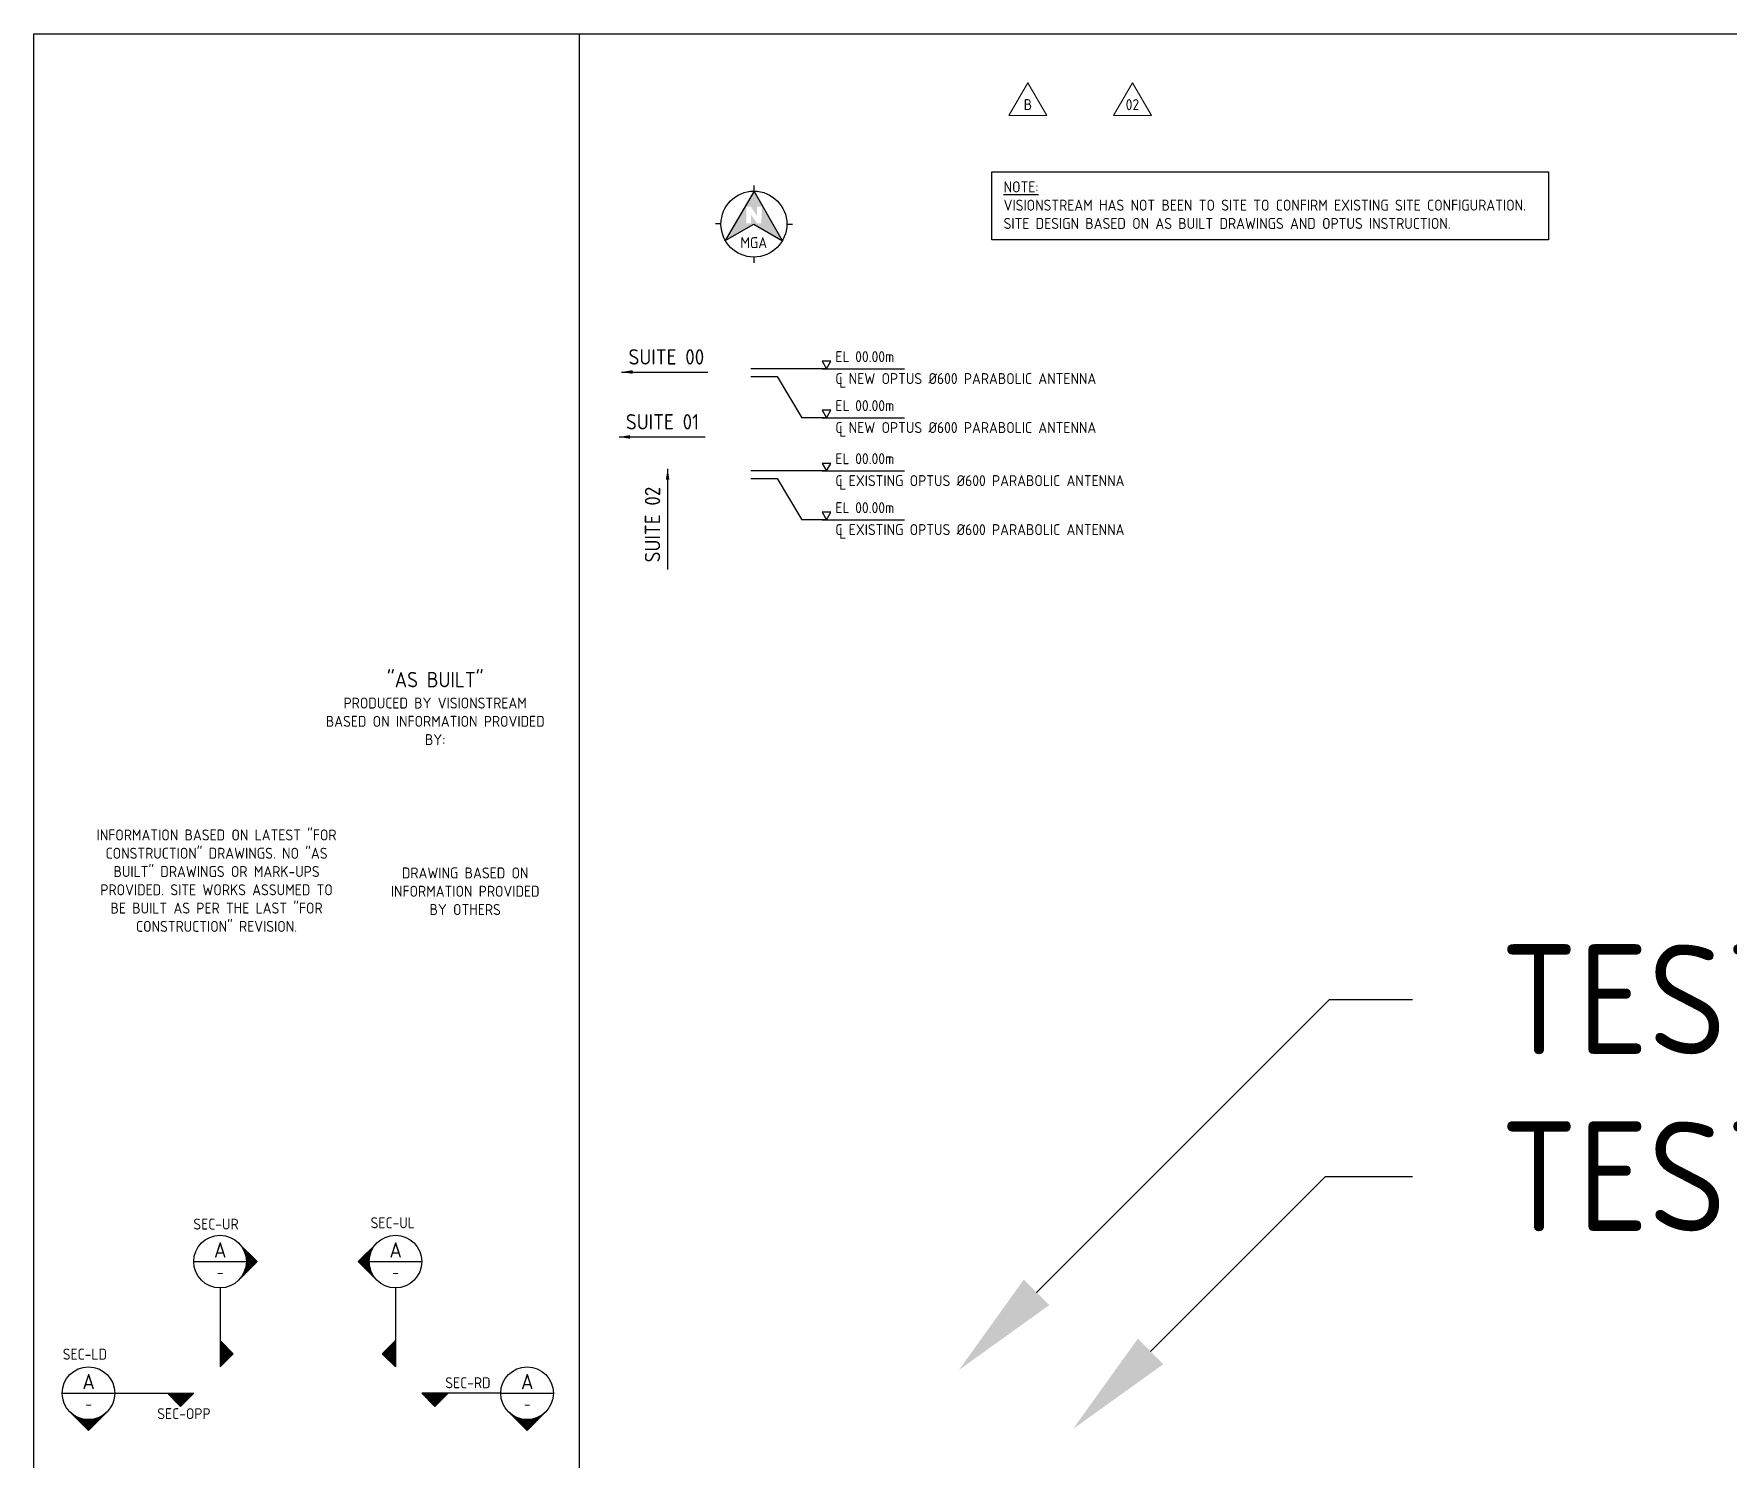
# Model space of a CAD drawing. Extents: x -408 to 1508121, y -29672 to 868845.
# Drawn here: x 1314805.8 to 1315192.1, y 208119 to 208443.8 of the extents above; entities that cross this region are included whole.
import ezdxf
from ezdxf import colors
from ezdxf.entities.mleader import LeaderData, LeaderLine
from ezdxf.enums import TextEntityAlignment as Align
from ezdxf.math import Vec2, Vec3

# ---------------------------------------------------------------- set-up
doc = ezdxf.new("R2010")
doc.units = 0
doc.header["$MEASUREMENT"] = 0
doc.layers.get('0').update_dxf_attribs({"lineweight": 25})
for name, color, linetype in [('Dims', 7, 'Continuous'), ('Misc Exist', 7, 'Continuous'), ('North', 7, 'Continuous'), ('Text 2.5', 2, 'Continuous')]:
    doc.layers.add(name, color=color, linetype=linetype)
doc.styles.add('ISOCP', font='isocp.shx')
doc.dimstyles.new('OPTUS', dxfattribs={"dimtxt": 2.5, "dimasz": 2.5, "dimexe": 1, "dimexo": 1.5, "dimgap": 1, "dimtad": 1, "dimdec": 0, "dimzin": 0, "dimdsep": 46, "dimtxsty": 'ISOCP', "dimcen": 0.09, "dimclrd": 7, "dimclre": 7, "dimclrt": 2, "dimaunit": 1, "dimadec": 0, "dimazin": 0, "dimtfac": 1, "dimtdec": 0, "dimtmove": 0, "dimatfit": 0, "dimfxl": 1, "dimtolj": 1, "dimtzin": 0, "dimlwd": -1, "dimlwe": -1, "dimarcsym": 0})

# ---------------------------------------------------------------- blocks, each defined once
blk = doc.blocks.new('NORTH')
at = {"layer": 'North', "linetype": 'Continuous'}
h = blk.add_hatch(color=7, dxfattribs=at)
h.paths.add_polyline_path([(0, 7.5), (-6.5, -3.75), (0, 0), (6.5, -3.75)])
h.paths.add_polyline_path([(-0.69, 3.94), (0.69, 1.89), (0.69, 3.94), (1.72, 3.94), (1.72, 0.15), (0.69, 0.15), (-0.69, 2.2), (-0.69, 0.15), (-1.72, 0.15), (-1.72, 3.94)], flags=16)
at = {"layer": 'North', "color": 7}
for p, q in [((0, 7.5), (0, 8.79)), ((-7.5, 0), (-8.79, 0)), ((7.5, 0), (8.79, 0)), ((0, -7.5), (0, -8.79))]:
    blk.add_line(p, q, dxfattribs=at)
at = {"layer": 'North', "color": 7, "linetype": 'Continuous'}
blk.add_lwpolyline([(0, 7.5), (-6.5, -3.75), (0, 0), (6.5, -3.75), (0, 7.5)], dxfattribs=at)
at = {"layer": 'North', "color": 4, "linetype": 'Continuous'}
blk.add_circle((0, 0), 7.5, dxfattribs=at)
at = {"layer": 'North', "color": 2, "linetype": 'Continuous', "style": 'ISOCP', "flags": 8}
blk.add_attdef('TAG', text='', height=2.5, dxfattribs=at).set_placement((0, -4.23), align=Align.MIDDLE)
blk = doc.blocks.new('ELEVATION NEW')
at = {"layer": 'Text 2.5', "lineweight": 30}
blk.add_line((422.42, 275.19), (441.2, 275.19), dxfattribs=at)
blk.add_lwpolyline([(423.4, 275.19), (424.37, 276.88), (422.42, 276.88)], close=True, dxfattribs=at)
blk.add_solid([(422.42, 276.88), (424.37, 276.88), (423.4, 275.19), (422.42, 276.88)], dxfattribs=at)
at = {"layer": 'Text 2.5', "lineweight": 30, "style": 'ISOCP', "flags": 4}
for tag, p in [('EL_OR_RL', (425.42, 276.69)), ('HEIGHT', (429.92, 276.69)), ('TEXT_LINE_1', (425.42, 271.69)), ('TEXT_LINE_2', (425.42, 268.19)), ('TEXT_LINE_3', (425.42, 264.69)), ('TEXT_LINE_4', (425.42, 261.19))]:
    blk.add_attdef(tag, p, '', height=2.5, dxfattribs=at)
blk = doc.blocks.new('A$C3E933CD8')
at = {"layer": 'Text 2.5', "lineweight": 18}
blk.add_lwpolyline([(0, 0), (-4.33, -7.5), (4.33, -7.5)], close=True, dxfattribs=at)
at = {"layer": 'Text 2.5', "lineweight": 18, "style": 'ISOCP', "flags": 4}
blk.add_attdef('REV_NO', text='', height=2.5, dxfattribs=at).set_placement((0, -5), align=Align.MIDDLE_CENTER)
blk = doc.blocks.new('AsBuiltStamp')
at = {"layer": 'Text 2.5', "insert": (23.44, -11.95), "char_height": 2.5, "width": 49.7578, "attachment_point": 5, "style": 'ISOCP'}
blk.add_mtext('{\\H1.4x;"AS BUILT"}\\PPRODUCED BY VISIONSTREAM BASED ON INFORMATION PROVIDED BY:', dxfattribs=at)
blk = doc.blocks.new('drawingBasedOn')
at = {"layer": 'Text 2.5', "insert": (18.76, -12.5), "char_height": 2.5, "width": 34.2454, "attachment_point": 5, "style": 'ISOCP'}
blk.add_mtext('DRAWING BASED ON INFORMATION PROVIDED BY OTHERS', dxfattribs=at)
blk = doc.blocks.new('infoBasedOn')
at = {"layer": 'Text 2.5', "insert": (32.5, -15), "char_height": 2.5, "width": 55.8053, "attachment_point": 5, "style": 'ISOCP'}
blk.add_mtext('INFORMATION BASED ON LATEST "FOR CONSTRUCTION" DRAWINGS. NO "AS BUILT" DRAWINGS OR MARK-UPS PROVIDED. SITE WORKS ASSUMED TO BE BUILT AS PER THE LAST "FOR CONSTRUCTION" REVISION.', dxfattribs=at)
blk = doc.blocks.new('*X98')
at = {"color": 0}
for p, q in [((11049, 30950), (11050, 30950)), ((11060, 30938), (11062, 30938)), ((11071, 30925), (11075, 30925)), ((11082, 30912), (11087, 30912)), ((11092, 30900), (11100, 30900)), ((11101, 30888), (11112, 30888)), ((11110, 30875), (11125, 30875)), ((11119, 30862), (11137, 30862)), ((11128, 30850), (11150, 30850)), ((11136, 30838), (11162, 30838)), ((11143, 30825), (11175, 30825)), ((11151, 30812), (11187, 30812)), ((11158, 30800), (11200, 30800)), ((11165, 30788), (11212, 30788)), ((11171, 30775), (11225, 30775)), ((11177, 30762), (11237, 30762)), ((11183, 30750), (11250, 30750)), ((11189, 30738), (11262, 30738)), ((11194, 30725), (11275, 30725)), ((11199, 30712), (11287, 30712)), ((11204, 30700), (11300, 30700)), ((11208, 30688), (11312, 30688)), ((11213, 30675), (11325, 30675)), ((11217, 30662), (11337, 30662)), ((11220, 30650), (11350, 30650)), ((11224, 30638), (11362, 30638)), ((11227, 30625), (11375, 30625)), ((11230, 30612), (11387, 30612)), ((11233, 30600), (11400, 30600)), ((11236, 30588), (11412, 30588)), ((11238, 30575), (11425, 30575)), ((11241, 30562), (11437, 30562)), ((11243, 30550), (11450, 30550)), ((11244, 30538), (11462, 30538)), ((11246, 30525), (11475, 30525)), ((11247, 30512), (11487, 30512)), ((11248, 30500), (11500, 30500)), ((11249, 30488), (11512, 30488)), ((11250, 30475), (11525, 30475)), ((11251, 30462), (11537, 30462)), ((11251, 30450), (11550, 30450)), ((11251, 30438), (11561, 30438)), ((11251, 30425), (11549, 30425)), ((11060, 29938), (11061, 29938)), ((11071, 29950), (11074, 29950)), ((11081, 29962), (11086, 29962)), ((11091, 29975), (11099, 29975)), ((11101, 29988), (11111, 29988)), ((11110, 30000), (11124, 30000)), ((11119, 30012), (11136, 30012)), ((11127, 30025), (11149, 30025)), ((11135, 30038), (11161, 30038)), ((11143, 30050), (11174, 30050)), ((11150, 30062), (11186, 30062)), ((11157, 30075), (11199, 30075)), ((11164, 30088), (11211, 30088)), ((11171, 30100), (11224, 30100)), ((11177, 30112), (11236, 30112)), ((11183, 30125), (11249, 30125)), ((11188, 30138), (11261, 30138)), ((11194, 30150), (11274, 30150)), ((11199, 30162), (11286, 30162)), ((11203, 30175), (11299, 30175)), ((11208, 30188), (11311, 30188)), ((11212, 30200), (11324, 30200)), ((11216, 30212), (11336, 30212)), ((11220, 30225), (11349, 30225)), ((11224, 30238), (11361, 30238)), ((11227, 30250), (11374, 30250)), ((11230, 30262), (11386, 30262)), ((11233, 30275), (11399, 30275)), ((11236, 30288), (11411, 30288)), ((11238, 30300), (11424, 30300)), ((11240, 30312), (11436, 30312)), ((11242, 30325), (11449, 30325)), ((11244, 30338), (11461, 30338)), ((11246, 30350), (11474, 30350)), ((11247, 30362), (11486, 30362)), ((11248, 30375), (11499, 30375)), ((11249, 30388), (11511, 30388)), ((11250, 30400), (11524, 30400)), ((11251, 30412), (11536, 30412)), ((11048, 29925), (11049, 29925))]:
    blk.add_line(p, q, dxfattribs=at)
blk = doc.blocks.new('sec-ur')
at = {"color": 2, "linetype": 'Continuous'}
for p, q in [((4.24, 16.24), (8.49, 12)), ((-6, 12), (6, 12)), ((4.24, 7.76), (8.49, 12)), ((0, 6), (0, 0))]:
    blk.add_line(p, q, dxfattribs=at)
blk.add_circle((0, 12), 6, dxfattribs=at)
at = {"color": 2, "linetype": 'Continuous', "xscale": -0.0079999980000025, "yscale": 0.0079999980000025, "zscale": 0.007999998000000001, "rotation": 180}
blk.add_blockref('*X98', (-84.01, 255.5), dxfattribs=at)
at = {"layer": 'Text 2.5', "color": 4, "style": 'ISOCP'}
blk.add_attdef('SECTIONMARK', text='', height=3.5, dxfattribs=at).set_placement((0.04, 14.66), align=Align.MIDDLE_CENTER)
at = {"layer": 'Text 2.5', "color": 7, "style": 'ISOCP'}
blk.add_attdef('REF', text='', height=2.5, dxfattribs=at).set_placement((0.04, 9.57), align=Align.MIDDLE_CENTER)
blk = doc.blocks.new('*X109')
at = {"color": 0}
for p, q in [((11049, 30950), (11050, 30950)), ((11060, 30938), (11062, 30938)), ((11071, 30925), (11075, 30925)), ((11082, 30912), (11087, 30912)), ((11092, 30900), (11100, 30900)), ((11101, 30888), (11112, 30888)), ((11110, 30875), (11125, 30875)), ((11119, 30862), (11137, 30862)), ((11128, 30850), (11150, 30850)), ((11136, 30838), (11162, 30838)), ((11143, 30825), (11175, 30825)), ((11151, 30812), (11187, 30812)), ((11158, 30800), (11200, 30800)), ((11165, 30788), (11212, 30788)), ((11171, 30775), (11225, 30775)), ((11177, 30762), (11237, 30762)), ((11183, 30750), (11250, 30750)), ((11189, 30738), (11262, 30738)), ((11194, 30725), (11275, 30725)), ((11199, 30712), (11287, 30712)), ((11204, 30700), (11300, 30700)), ((11208, 30688), (11312, 30688)), ((11213, 30675), (11325, 30675)), ((11217, 30662), (11337, 30662)), ((11220, 30650), (11350, 30650)), ((11224, 30638), (11362, 30638)), ((11227, 30625), (11375, 30625)), ((11230, 30612), (11387, 30612)), ((11233, 30600), (11400, 30600)), ((11236, 30588), (11412, 30588)), ((11238, 30575), (11425, 30575)), ((11241, 30562), (11437, 30562)), ((11243, 30550), (11450, 30550)), ((11244, 30538), (11462, 30538)), ((11246, 30525), (11475, 30525)), ((11247, 30512), (11487, 30512)), ((11248, 30500), (11500, 30500)), ((11249, 30488), (11512, 30488)), ((11250, 30475), (11525, 30475)), ((11251, 30462), (11537, 30462)), ((11251, 30450), (11550, 30450)), ((11251, 30438), (11561, 30438)), ((11251, 30425), (11549, 30425)), ((11060, 29938), (11061, 29938)), ((11071, 29950), (11074, 29950)), ((11081, 29962), (11086, 29962)), ((11091, 29975), (11099, 29975)), ((11101, 29988), (11111, 29988)), ((11110, 30000), (11124, 30000)), ((11119, 30012), (11136, 30012)), ((11127, 30025), (11149, 30025)), ((11135, 30038), (11161, 30038)), ((11143, 30050), (11174, 30050)), ((11150, 30062), (11186, 30062)), ((11157, 30075), (11199, 30075)), ((11164, 30088), (11211, 30088)), ((11171, 30100), (11224, 30100)), ((11177, 30112), (11236, 30112)), ((11183, 30125), (11249, 30125)), ((11188, 30138), (11261, 30138)), ((11194, 30150), (11274, 30150)), ((11199, 30162), (11286, 30162)), ((11203, 30175), (11299, 30175)), ((11208, 30188), (11311, 30188)), ((11212, 30200), (11324, 30200)), ((11216, 30212), (11336, 30212)), ((11220, 30225), (11349, 30225)), ((11224, 30238), (11361, 30238)), ((11227, 30250), (11374, 30250)), ((11230, 30262), (11386, 30262)), ((11233, 30275), (11399, 30275)), ((11236, 30288), (11411, 30288)), ((11238, 30300), (11424, 30300)), ((11240, 30312), (11436, 30312)), ((11242, 30325), (11449, 30325)), ((11244, 30338), (11461, 30338)), ((11246, 30350), (11474, 30350)), ((11247, 30362), (11486, 30362)), ((11248, 30375), (11499, 30375)), ((11249, 30388), (11511, 30388)), ((11250, 30400), (11524, 30400)), ((11251, 30412), (11536, 30412)), ((11048, 29925), (11049, 29925))]:
    blk.add_line(p, q, dxfattribs=at)
blk = doc.blocks.new('sec-ul')
at = {"color": 2, "linetype": 'Continuous'}
for p, q in [((-4.24, 16.24), (-8.49, 12)), ((-4.24, 7.76), (-8.49, 12)), ((-6, 12), (6, 12)), ((0, 6), (0, 0))]:
    blk.add_line(p, q, dxfattribs=at)
blk.add_circle((0, 12), 6, dxfattribs=at)
at = {"color": 2, "linetype": 'Continuous', "xscale": 0.0079999980000025, "yscale": 0.0079999980000025, "zscale": 0.0079999980000025, "rotation": 180}
blk.add_blockref('*X109', (84.01, 255.5), dxfattribs=at)
at = {"layer": 'Text 2.5', "color": 4, "style": 'ISOCP'}
blk.add_attdef('SECTIONMARK', text='', height=3.5, dxfattribs=at).set_placement((0.04, 14.66), align=Align.MIDDLE_CENTER)
at = {"layer": 'Text 2.5', "color": 7, "style": 'ISOCP'}
blk.add_attdef('REF', text='', height=2.5, dxfattribs=at).set_placement((0.04, 9.57), align=Align.MIDDLE_CENTER)
blk = doc.blocks.new('*X105')
at = {"color": 0}
for p, q in [((11049, 30950), (11050, 30950)), ((11060, 30938), (11062, 30938)), ((11071, 30925), (11075, 30925)), ((11082, 30912), (11087, 30912)), ((11092, 30900), (11100, 30900)), ((11101, 30888), (11112, 30888)), ((11110, 30875), (11125, 30875)), ((11119, 30862), (11137, 30862)), ((11128, 30850), (11150, 30850)), ((11136, 30838), (11162, 30838)), ((11143, 30825), (11175, 30825)), ((11151, 30812), (11187, 30812)), ((11158, 30800), (11200, 30800)), ((11165, 30788), (11212, 30788)), ((11171, 30775), (11225, 30775)), ((11177, 30762), (11237, 30762)), ((11183, 30750), (11250, 30750)), ((11189, 30738), (11262, 30738)), ((11194, 30725), (11275, 30725)), ((11199, 30712), (11287, 30712)), ((11204, 30700), (11300, 30700)), ((11208, 30688), (11312, 30688)), ((11213, 30675), (11325, 30675)), ((11217, 30662), (11337, 30662)), ((11220, 30650), (11350, 30650)), ((11224, 30638), (11362, 30638)), ((11227, 30625), (11375, 30625)), ((11230, 30612), (11387, 30612)), ((11233, 30600), (11400, 30600)), ((11236, 30588), (11412, 30588)), ((11238, 30575), (11425, 30575)), ((11241, 30562), (11437, 30562)), ((11243, 30550), (11450, 30550)), ((11244, 30538), (11462, 30538)), ((11246, 30525), (11475, 30525)), ((11247, 30512), (11487, 30512)), ((11248, 30500), (11500, 30500)), ((11249, 30488), (11512, 30488)), ((11250, 30475), (11525, 30475)), ((11251, 30462), (11537, 30462)), ((11251, 30450), (11550, 30450)), ((11251, 30438), (11561, 30438)), ((11251, 30425), (11549, 30425)), ((11060, 29938), (11061, 29938)), ((11071, 29950), (11074, 29950)), ((11081, 29962), (11086, 29962)), ((11091, 29975), (11099, 29975)), ((11101, 29988), (11111, 29988)), ((11110, 30000), (11124, 30000)), ((11119, 30012), (11136, 30012)), ((11127, 30025), (11149, 30025)), ((11135, 30038), (11161, 30038)), ((11143, 30050), (11174, 30050)), ((11150, 30062), (11186, 30062)), ((11157, 30075), (11199, 30075)), ((11164, 30088), (11211, 30088)), ((11171, 30100), (11224, 30100)), ((11177, 30112), (11236, 30112)), ((11183, 30125), (11249, 30125)), ((11188, 30138), (11261, 30138)), ((11194, 30150), (11274, 30150)), ((11199, 30162), (11286, 30162)), ((11203, 30175), (11299, 30175)), ((11208, 30188), (11311, 30188)), ((11212, 30200), (11324, 30200)), ((11216, 30212), (11336, 30212)), ((11220, 30225), (11349, 30225)), ((11224, 30238), (11361, 30238)), ((11227, 30250), (11374, 30250)), ((11230, 30262), (11386, 30262)), ((11233, 30275), (11399, 30275)), ((11236, 30288), (11411, 30288)), ((11238, 30300), (11424, 30300)), ((11240, 30312), (11436, 30312)), ((11242, 30325), (11449, 30325)), ((11244, 30338), (11461, 30338)), ((11246, 30350), (11474, 30350)), ((11247, 30362), (11486, 30362)), ((11248, 30375), (11499, 30375)), ((11249, 30388), (11511, 30388)), ((11250, 30400), (11524, 30400)), ((11251, 30412), (11536, 30412)), ((11048, 29925), (11049, 29925))]:
    blk.add_line(p, q, dxfattribs=at)
blk = doc.blocks.new('sec-ld')
at = {"color": 2, "linetype": 'Continuous'}
for p, q in [((-18, 0), (-6, 0)), ((-6, 0), (0, 0)), ((-16.24, -4.24), (-12, -8.49)), ((-7.76, -4.24), (-12, -8.49))]:
    blk.add_line(p, q, dxfattribs=at)
blk.add_circle((-12, 0), 6, dxfattribs=at)
at = {"color": 2, "linetype": 'Continuous', "xscale": 0.0079999980000025, "yscale": 0.0079999980000025, "zscale": 0.0079999980000025, "rotation": 270}
blk.add_blockref('*X105', (-255.5, 84.01), dxfattribs=at)
at = {"layer": 'Text 2.5', "color": 4, "style": 'ISOCP'}
blk.add_attdef('SECTIONMARK', text='', height=3.5, dxfattribs=at).set_placement((-11.96, 2.66), align=Align.MIDDLE_CENTER)
at = {"layer": 'Text 2.5', "color": 7, "style": 'ISOCP'}
blk.add_attdef('REF', text='', height=2.5, dxfattribs=at).set_placement((-11.96, -2.43), align=Align.MIDDLE_CENTER)
blk = doc.blocks.new('*X107')
at = {"color": 0}
for p, q in [((11049, 30950), (11050, 30950)), ((11060, 30938), (11062, 30938)), ((11071, 30925), (11075, 30925)), ((11082, 30912), (11087, 30912)), ((11092, 30900), (11100, 30900)), ((11101, 30888), (11112, 30888)), ((11110, 30875), (11125, 30875)), ((11119, 30862), (11137, 30862)), ((11128, 30850), (11150, 30850)), ((11136, 30838), (11162, 30838)), ((11143, 30825), (11175, 30825)), ((11151, 30812), (11187, 30812)), ((11158, 30800), (11200, 30800)), ((11165, 30788), (11212, 30788)), ((11171, 30775), (11225, 30775)), ((11177, 30762), (11237, 30762)), ((11183, 30750), (11250, 30750)), ((11189, 30738), (11262, 30738)), ((11194, 30725), (11275, 30725)), ((11199, 30712), (11287, 30712)), ((11204, 30700), (11300, 30700)), ((11208, 30688), (11312, 30688)), ((11213, 30675), (11325, 30675)), ((11217, 30662), (11337, 30662)), ((11220, 30650), (11350, 30650)), ((11224, 30638), (11362, 30638)), ((11227, 30625), (11375, 30625)), ((11230, 30612), (11387, 30612)), ((11233, 30600), (11400, 30600)), ((11236, 30588), (11412, 30588)), ((11238, 30575), (11425, 30575)), ((11241, 30562), (11437, 30562)), ((11243, 30550), (11450, 30550)), ((11244, 30538), (11462, 30538)), ((11246, 30525), (11475, 30525)), ((11247, 30512), (11487, 30512)), ((11248, 30500), (11500, 30500)), ((11249, 30488), (11512, 30488)), ((11250, 30475), (11525, 30475)), ((11251, 30462), (11537, 30462)), ((11251, 30450), (11550, 30450)), ((11251, 30438), (11561, 30438)), ((11251, 30425), (11549, 30425)), ((11060, 29938), (11061, 29938)), ((11071, 29950), (11074, 29950)), ((11081, 29962), (11086, 29962)), ((11091, 29975), (11099, 29975)), ((11101, 29988), (11111, 29988)), ((11110, 30000), (11124, 30000)), ((11119, 30012), (11136, 30012)), ((11127, 30025), (11149, 30025)), ((11135, 30038), (11161, 30038)), ((11143, 30050), (11174, 30050)), ((11150, 30062), (11186, 30062)), ((11157, 30075), (11199, 30075)), ((11164, 30088), (11211, 30088)), ((11171, 30100), (11224, 30100)), ((11177, 30112), (11236, 30112)), ((11183, 30125), (11249, 30125)), ((11188, 30138), (11261, 30138)), ((11194, 30150), (11274, 30150)), ((11199, 30162), (11286, 30162)), ((11203, 30175), (11299, 30175)), ((11208, 30188), (11311, 30188)), ((11212, 30200), (11324, 30200)), ((11216, 30212), (11336, 30212)), ((11220, 30225), (11349, 30225)), ((11224, 30238), (11361, 30238)), ((11227, 30250), (11374, 30250)), ((11230, 30262), (11386, 30262)), ((11233, 30275), (11399, 30275)), ((11236, 30288), (11411, 30288)), ((11238, 30300), (11424, 30300)), ((11240, 30312), (11436, 30312)), ((11242, 30325), (11449, 30325)), ((11244, 30338), (11461, 30338)), ((11246, 30350), (11474, 30350)), ((11247, 30362), (11486, 30362)), ((11248, 30375), (11499, 30375)), ((11249, 30388), (11511, 30388)), ((11250, 30400), (11524, 30400)), ((11251, 30412), (11536, 30412)), ((11048, 29925), (11049, 29925))]:
    blk.add_line(p, q, dxfattribs=at)
blk = doc.blocks.new('sec-rd')
at = {"color": 2, "linetype": 'Continuous'}
for p, q in [((6, 0), (0, 0)), ((6, 0), (18, 0)), ((7.76, -4.24), (12, -8.49)), ((16.24, -4.24), (12, -8.49))]:
    blk.add_line(p, q, dxfattribs=at)
blk.add_circle((12, 0), 6, dxfattribs=at)
at = {"color": 2, "linetype": 'Continuous', "xscale": 0.0079999980000025, "yscale": 0.0079999980000025, "zscale": 0.0079999980000025, "rotation": 270}
blk.add_blockref('*X107', (-231.5, 84.01), dxfattribs=at)
at = {"layer": 'Text 2.5', "color": 4, "style": 'ISOCP'}
blk.add_attdef('SECTIONMARK', text='', height=3.5, dxfattribs=at).set_placement((12.04, 2.66), align=Align.MIDDLE_CENTER)
at = {"layer": 'Text 2.5', "color": 7, "style": 'ISOCP'}
blk.add_attdef('REF', text='', height=2.5, dxfattribs=at).set_placement((12.04, -2.43), align=Align.MIDDLE_CENTER)
blk = doc.blocks.new('sec-opp')
at = {"linetype": 'ByBlock'}
h = blk.add_hatch(dxfattribs=at)
h.set_pattern_fill('_USER', color=0, scale=0.2, angle=90, style=0, pattern_type=0)
h.set_pattern_definition([(90, (-9, 0), (-0.2, 0), [])])
h.paths.add_polyline_path([(0, 3), (-3, 0), (3, 0)])
at = {"color": 0, "linetype": 'ByBlock'}
blk.add_lwpolyline([(-9, 0), (3, 0), (0, 3), (-3, 0)], dxfattribs=at)

msp = doc.modelspace()

# ---------------------------------------------------------------- linework, layer by layer
msp.add_line((1314930.13, 208443.85), (1314930.13, 207839.63))
msp.add_lwpolyline([(1314805.81, 208443.85), (1315370.49, 208443.85), (1315370.49, 207839.63), (1314805.81, 207839.63)], close=True)
at = {"layer": 'Text 2.5'}
for p, q in [((1314986.52, 208367.54), (1314969.28, 208367.54)), ((1314969.28, 208365.78), (1314975.28, 208365.78)), ((1314975.28, 208365.78), (1314980.9, 208356.38)), ((1314986.52, 208356.38), (1314980.9, 208356.38)), ((1314986.52, 208344.28), (1314969.28, 208344.28)), ((1314969.28, 208342.52), (1314975.28, 208342.52)), ((1314975.28, 208342.52), (1314980.9, 208333.12)), ((1314986.52, 208333.12), (1314980.9, 208333.12))]:
    msp.add_line(p, q, dxfattribs=at)

# ---------------------------------------------------------------- block references
at = {"layer": 'Dims'}
for name, p in [('AsBuiltStamp', (1314873.87, 208302.04)), ('infoBasedOn', (1314814.96, 208265.86)), ('drawingBasedOn', (1314885.38, 208260.95))]:
    msp.add_blockref(name, p, dxfattribs=at)
at = {"layer": 'Misc Exist'}
for p, rotation in [((1314848.25, 208143.04), 270), ((1314897.25, 208134.04), 180)]:
    msp.add_blockref('sec-opp', p, dxfattribs=dict(at, rotation=rotation))
at = {"layer": 'Misc Exist', "xscale": -1}
for p, rotation in [((1314888.25, 208143.04), 90), ((1314839.25, 208134.04), 180)]:
    msp.add_blockref('sec-opp', p, dxfattribs=dict(at, rotation=rotation))
at = {"layer": 'Text 2.5', "lineweight": 18}
for p, values in [((1315032.44, 208432.73), {'REV_NO': 'B'}), ((1315056.27, 208432.73), {'REV_NO': '02'})]:
    msp.add_blockref('A$C3E933CD8', p, dxfattribs=at).add_auto_attribs(values)
at = {"layer": 'Text 2.5'}
ref = msp.add_blockref('NORTH', (1314969.97, 208400.5), dxfattribs=dict(at, xscale=1.00075640000004, yscale=1.00075640000004, zscale=1.00075640000004, rotation=359.6927178595807))
ref.add_attrib('TAG', 'MGA', dxfattribs={"layer": 'North', "color": 2, "linetype": 'Continuous', "height": 2.5, "rotation": 359.6927, "style": 'ISOCP', "flags": 8}).set_placement((1314969.94, 208396.27), align=Align.MIDDLE)
ref = msp.add_blockref('ELEVATION NEW', (1314563.12, 208092.35), dxfattribs=at)
ref.add_attrib('EL_OR_RL', 'EL', (1314988.55, 208369.04), dxfattribs={"lineweight": 30, "height": 2.5, "style": 'ISOCP'})
ref.add_attrib('HEIGHT', '00.00m', (1314993.05, 208369.04), dxfattribs={"lineweight": 30, "height": 2.5, "style": 'ISOCP'})
ref.add_attrib('TEXT_LINE_1', 'C NEW OPTUS %%C600 PARABOLIC ANTENNA', (1314988.55, 208364.04), dxfattribs={"lineweight": 30, "height": 2.5, "style": 'ISOCP'})
ref = msp.add_blockref('ELEVATION NEW', (1314563.12, 208081.19), dxfattribs=at)
ref.add_attrib('EL_OR_RL', 'EL', (1314988.55, 208357.88), dxfattribs={"lineweight": 30, "height": 2.5, "style": 'ISOCP'})
ref.add_attrib('HEIGHT', '00.00m', (1314993.05, 208357.88), dxfattribs={"lineweight": 30, "height": 2.5, "style": 'ISOCP'})
ref.add_attrib('TEXT_LINE_1', 'C NEW OPTUS %%C600 PARABOLIC ANTENNA', (1314988.55, 208352.88), dxfattribs={"lineweight": 30, "height": 2.5, "style": 'ISOCP'})
ref = msp.add_blockref('ELEVATION NEW', (1314563.12, 208069.09), dxfattribs=at)
ref.add_attrib('EL_OR_RL', 'EL', (1314988.55, 208345.78), dxfattribs={"lineweight": 30, "height": 2.5, "style": 'ISOCP'})
ref.add_attrib('HEIGHT', '00.00m', (1314993.05, 208345.78), dxfattribs={"lineweight": 30, "height": 2.5, "style": 'ISOCP'})
ref.add_attrib('TEXT_LINE_1', 'C EXISTING OPTUS %%C600 PARABOLIC ANTENNA', (1314988.55, 208340.78), dxfattribs={"lineweight": 30, "height": 2.5, "style": 'ISOCP'})
ref = msp.add_blockref('ELEVATION NEW', (1314563.12, 208057.93), dxfattribs=at)
ref.add_attrib('EL_OR_RL', 'EL', (1314988.55, 208334.62), dxfattribs={"lineweight": 30, "height": 2.5, "style": 'ISOCP'})
ref.add_attrib('HEIGHT', '00.00m', (1314993.05, 208334.62), dxfattribs={"lineweight": 30, "height": 2.5, "style": 'ISOCP'})
ref.add_attrib('TEXT_LINE_1', 'C EXISTING OPTUS %%C600 PARABOLIC ANTENNA', (1314988.55, 208329.62), dxfattribs={"lineweight": 30, "height": 2.5, "style": 'ISOCP'})
for name, p in [('sec-ur', (1314848.25, 208152.04)), ('sec-ul', (1314888.25, 208152.04)), ('sec-ld', (1314830.25, 208134.04)), ('sec-rd', (1314906.25, 208134.04))]:
    msp.add_blockref(name, p, dxfattribs=at).add_auto_attribs({'SECTIONMARK': 'A', 'REF': '-'})

# ---------------------------------------------------------------- texts
at = {"layer": 'Text 2.5', "lineweight": 18, "char_height": 3.5, "width": 32.5565, "attachment_point": 1, "style": 'ISOCP'}
for s, insert in [('SUITE 00', (1314941.38, 208371.98)), ('SUITE 01', (1314940.78, 208357.19))]:
    msp.add_mtext(s, dxfattribs=dict(at, insert=insert))
at = {"layer": 'Text 2.5', "char_height": 2.5, "width": 6.7617, "attachment_point": 1, "style": 'ISOCP'}
for insert in [(1314989.4, 208365.72), (1314989.4, 208354.56), (1314989.4, 208342.47), (1314989.4, 208331.31)]:
    msp.add_mtext('L', dxfattribs=dict(at, insert=insert))
at = {"layer": 'Text 2.5', "lineweight": 18, "insert": (1314945.1, 208323.39), "char_height": 3.5, "width": 32.5565, "attachment_point": 1, "rotation": 90, "style": 'ISOCP'}
msp.add_mtext('SUITE 02', dxfattribs=at)
at = {"layer": 'Text 2.5', "char_height": 2.5, "attachment_point": 1, "style": 'ISOCP'}
for s, insert in [('SEC-UR', (1314842.17, 208173.84)), ('SEC-UL', (1314882.58, 208174.14)), ('SEC-LD', (1314812.39, 208144.19)), ('SEC-RD', (1314899.61, 208137.68)), ('SEC-OPP', (1314833.94, 208130.63))]:
    msp.add_mtext_dynamic_manual_height_columns(s, width=13.7211, gutter_width=12.5, heights=[0], dxfattribs=dict(at, insert=insert))

# ---------------------------------------------------------------- leaders
at = {"layer": 'Dims', "lineweight": 18}
for points in [[(1314939.81, 208366.79), (1314959.48, 208366.79)], [(1314939.21, 208351.99), (1314958.88, 208351.99)], [(1314950.3, 208344.73), (1314950.3, 208321.81)]]:
    msp.add_leader(points, dimstyle='OPTUS', override={"dimgap": 1.25, "dimtad": 0}, dxfattribs=at)
at = {"layer": 'Dims'}
ml = msp.add_multileader_mtext('Standard', dxfattribs=at)
ml.set_content('TEST TRANSMISSION', color=2, style='ISOCP')
ml.set_leader_properties(color=7, linetype='Continuous')
ml.build(insert=Vec2(0, 0))
ml.multileader.update_dxf_attribs({"has_dogleg": 0, "dogleg_length": 0, "arrow_head_size": 25, "scale": 10})
ctx = ml.context
ctx.base_point, ctx.scale, ctx.char_height, ctx.arrow_head_size, ctx.landing_gap_size, ctx.plane_origin = Vec3(1315120.11, 208223.81), 10, 25, 25, 20, Vec3(1315016.73, 208139.36)
notes = []
notes.append((ctx, [(0, (1, 1, 0), (1315120.11, 208223.81), (1, 0), 0, [(0, [(1315016.73, 208139.36), (1315101.18, 208223.81)], 0, [])])]))
ctx.mtext.insert, ctx.mtext.flow_direction = Vec3(1315140.11, 208236.31), 5
ml = msp.add_multileader_mtext('Standard', dxfattribs=at)
ml.set_content('TEST TRANSMISSION', color=7, style='ISOCP')
ml.set_leader_properties(color=1, linetype='Continuous')
ml.build(insert=Vec2(0, 0))
ml.multileader.update_dxf_attribs({"has_dogleg": 0, "dogleg_length": 0, "arrow_head_size": 25, "scale": 10})
ctx = ml.context
ctx.base_point, ctx.scale, ctx.char_height, ctx.arrow_head_size, ctx.landing_gap_size, ctx.plane_origin = Vec3(1315120.11, 208183.46), 10, 25, 25, 20, Vec3(1315042.72, 208125.89)
notes.append((ctx, [(0, (1, 1, 0), (1315120.11, 208183.46), (1, 0), 0, [(0, [(1315042.72, 208125.89), (1315100.3, 208183.46)], 0, [])])]))
ctx.mtext.insert, ctx.mtext.flow_direction = Vec3(1315140.11, 208195.96), 5
for ctx, leaders in notes:
    for number, flags, end, landing, length, lines in leaders:
        leader = LeaderData()
        leader.index, (leader.has_last_leader_line, leader.has_dogleg_vector, leader.attachment_direction) = number, flags
        leader.last_leader_point, leader.dogleg_vector, leader.dogleg_length = Vec3(end), Vec3(landing), length
        for number, points, colour, breaks in lines:
            line = LeaderLine()
            line.index, line.vertices, line.color, line.breaks = number, Vec3.list(points), colors.encode_raw_color(colour), breaks
            leader.lines.append(line)
        ctx.leaders.append(leader)

# ---------------------------------------------------------------- next in the draw order: texts
at = {"layer": 'Text 2.5', "insert": (1315026.9, 208410.23), "char_height": 2.5, "width": 122.9606, "attachment_point": 1, "style": 'ISOCP', "bg_fill": 2}
msp.add_mtext('{\\L\\C2;NOTE:\\l\\PVISIONSTREAM HAS NOT BEEN TO SITE TO CONFIRM EXISTING SITE CONFIGURATION. SITE DESIGN BASED ON AS BUILT DRAWINGS AND OPTUS INSTRUCTION.}', dxfattribs=at)

# ---------------------------------------------------------------- next in the draw order: linework, layer by layer
at = {"layer": 'Text 2.5'}
msp.add_lwpolyline([(1315024.2, 208412.43), (1315151.09, 208412.43), (1315151.09, 208396.9), (1315024.2, 208396.9)], close=True, dxfattribs=at)

doc.saveas('drawing.dxf')
